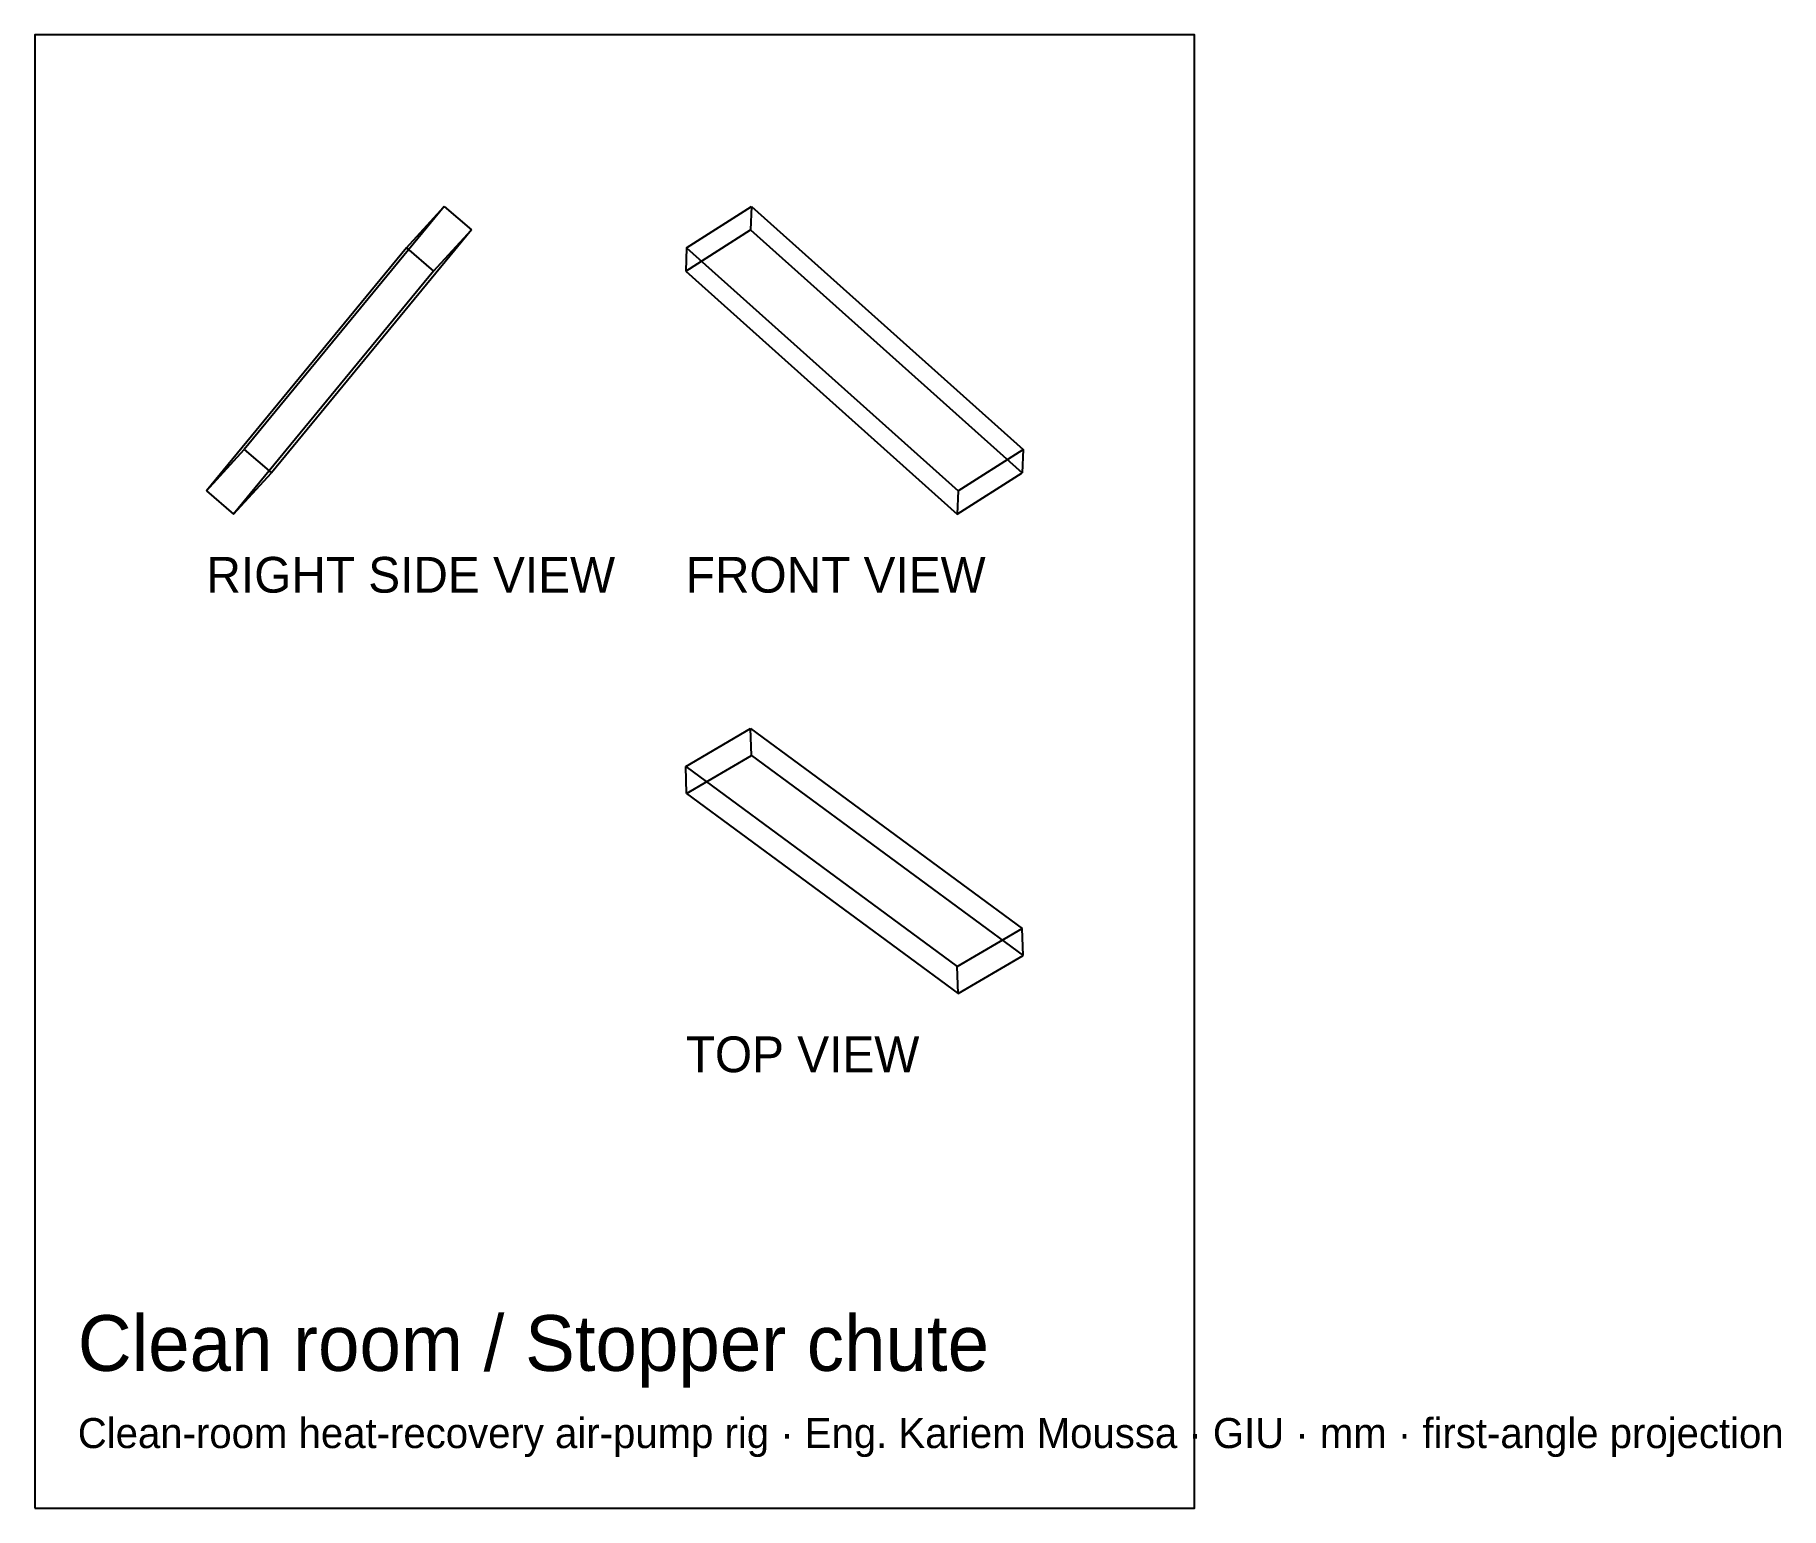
# Model space of a CAD drawing. Header units: millimetres. Extents: x 231 to 353, y 56 to 159.
import ezdxf

# ---------------------------------------------------------------- set-up
doc = ezdxf.new("R2010")
doc.units = ezdxf.units.MM
for name, color, linetype in [('BORDER', 7, 'Continuous'), ('HIDDEN', 8, 'Continuous'), ('TEXT', 5, 'Continuous'), ('VISIBLE', 7, 'Continuous')]:
    doc.layers.add(name, color=color, linetype=linetype)

msp = doc.modelspace()

# ---------------------------------------------------------------- linework, layer by layer
at = {"layer": 'BORDER'}
msp.add_lwpolyline([(231.15, 56.19), (312.3, 56.19), (312.3, 159.26), (231.15, 159.26)], close=True, dxfattribs=at)
at = {"layer": 'HIDDEN'}
for points in [[(281.3, 147.26), (281.24, 145.63)], [(259.04, 142.74), (261.7, 145.63)], [(276.7, 142.74), (281.24, 145.63)], [(281.24, 145.63), (300.24, 128.63)], [(257.15, 144.37), (259.04, 142.74)], [(259.04, 142.74), (245.04, 125.74)], [(276.7, 108.08), (295.7, 94.08)], [(295.7, 94.08), (300.24, 96.74)], [(295.76, 92.19), (295.7, 94.08)]]:
    msp.add_lwpolyline(points, dxfattribs=at)
at = {"layer": 'VISIBLE'}
for points in [[(259.8, 147.26), (245.8, 130.26)], [(257.15, 144.37), (259.8, 147.26)], [(259.8, 147.26), (261.7, 145.63)], [(276.76, 144.37), (281.3, 147.26)], [(281.3, 147.26), (300.3, 130.26)], [(261.7, 145.63), (247.7, 128.63)], [(257.15, 144.37), (243.15, 127.37)], [(276.76, 144.37), (276.7, 142.74)], [(276.76, 144.37), (295.76, 127.37)], [(276.7, 142.74), (295.7, 125.74)], [(243.15, 127.37), (245.8, 130.26)], [(245.8, 130.26), (247.7, 128.63)], [(295.76, 127.37), (300.3, 130.26)], [(300.3, 130.26), (300.24, 128.63)], [(245.04, 125.74), (247.7, 128.63)], [(295.7, 125.74), (300.24, 128.63)], [(243.15, 127.37), (245.04, 125.74)], [(295.76, 127.37), (295.7, 125.74)], [(276.7, 108.08), (281.24, 110.74)], [(281.24, 110.74), (300.24, 96.74)], [(281.3, 108.85), (281.24, 110.74)], [(276.76, 106.19), (281.3, 108.85)], [(281.3, 108.85), (300.3, 94.85)], [(276.76, 106.19), (276.7, 108.08)], [(276.76, 106.19), (295.76, 92.19)], [(300.3, 94.85), (300.24, 96.74)], [(295.76, 92.19), (300.3, 94.85)]]:
    msp.add_lwpolyline(points, dxfattribs=at)

# ---------------------------------------------------------------- texts
at = {"layer": 'TEXT'}
for s, height, p in [('RIGHT SIDE VIEW', 2.5, (243.15, 120.24)), ('FRONT VIEW', 2.5, (276.7, 120.24)), ('TOP VIEW', 2.5, (276.7, 86.69)), ('Clean room / Stopper chute', 3.9, (234.15, 65.79)), ('Clean-room heat-recovery air-pump rig · Eng. Kariem Moussa · GIU · mm · first-angle projection', 2.1, (234.15, 60.39))]:
    msp.add_text(s, height=height, dxfattribs=at).set_placement(p)

doc.saveas('drawing.dxf')
